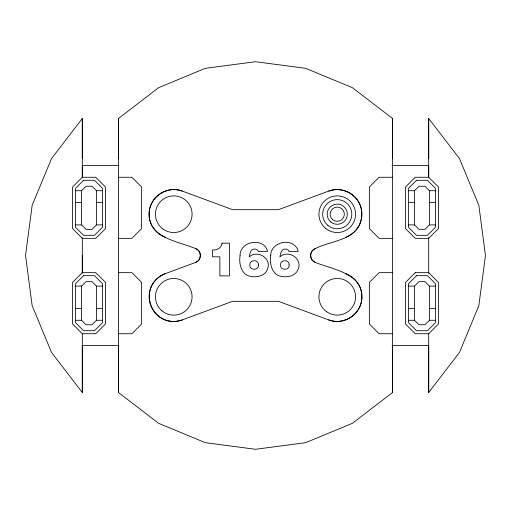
<?xml version="1.0" encoding="UTF-8"?>
<svg xmlns="http://www.w3.org/2000/svg" width="511" height="511" viewBox="0 0 511 511"><rect width="100%" height="100%" fill="white"/><g stroke="black" fill="none" stroke-linecap="round" stroke-linejoin="round"><path stroke-width="0.77" d="M82.309 158.608L82.309 118.475L51.509 158.608L32.155 205.345L25.55 255.5L32.155 305.655L51.509 352.392L82.309 392.525L82.309 333.364M82.309 272.663L95.742 272.663L105.464 282.379L105.464 324.012L95.742 333.728L82.309 333.728L72.588 324.012L72.588 282.379L82.309 272.663L82.309 255.5M82.309 177.272L95.742 177.272L105.464 186.988L105.464 228.621L95.742 238.337L82.309 238.337L72.588 228.621L72.588 186.988L82.309 177.272L82.309 118.475M118.475 392.525L118.475 118.475L158.608 87.681L205.345 68.321L255.5 61.716L305.655 68.321L352.392 87.681L392.525 118.475L392.525 392.525L352.392 423.319L305.655 442.679L255.5 449.284L205.345 442.679L158.608 423.319L118.475 392.525L118.475 345.295M392.525 392.525L392.525 345.295M392.525 158.608L392.525 118.475M428.691 158.608L428.691 118.475L459.491 158.608L478.845 205.345L485.45 255.5L478.845 305.655L459.491 352.392L428.691 392.525L428.691 345.295M428.691 177.636L428.691 165.59L392.058 165.59M81.575 190.712L86.027 186.253L92.025 186.253L96.477 190.712L96.477 224.904L92.025 229.356L86.027 229.356L81.575 224.904L81.575 190.712L75.609 190.712M81.575 286.096L86.027 281.644L92.025 281.644L96.477 286.096L96.477 320.288L92.025 324.747L86.027 324.747L81.575 320.288L81.575 286.096L75.609 286.096M414.523 190.712L418.975 186.253L424.973 186.253L429.425 190.712L429.425 224.904L424.973 229.356L418.975 229.356L414.523 224.904L414.523 190.712L408.557 190.712M414.523 286.096L418.975 281.644L424.973 281.644L429.425 286.096L429.425 320.288L424.973 324.747L418.975 324.747L414.523 320.288L414.523 286.096L408.557 286.096M165.206 273.679C135.191 285.713 151.69 330.31 182.306 319.912L232.562 301.324L278.438 301.324L328.694 319.912C343.232 325.603 360.632 314.642 361.782 299.076C364.017 273.264 332.821 269.699 315.44 262.45C309.136 260.45 309.136 250.55 315.44 248.55C329.953 241.013 351.504 241.013 359.635 224.501C362.178 218.516 362.44 211.816 360.357 205.652C355.86 193.254 341.035 186.432 328.694 191.088L278.438 209.676L232.562 209.676L182.306 191.088C167.768 185.397 150.368 196.358 149.218 211.924C146.983 237.736 178.179 241.301 195.56 248.55C201.864 250.55 201.864 260.45 195.56 262.45L165.206 273.679A24.649 24.649 0 0 0 150.643 305.348A24.649 24.649 0 0 0 182.306 319.912M118.942 165.59L82.309 165.59L82.309 177.636M118.475 177.272L131.915 177.272L141.63 186.988L141.63 228.621L131.915 238.337L118.475 238.337M392.525 177.272L379.085 177.272L369.37 186.988L369.37 228.621L379.085 238.337L392.525 238.337M428.691 177.272L415.258 177.272L405.536 186.988L405.536 228.621L415.258 238.337L428.691 238.337L438.412 228.621L438.412 186.988L428.691 177.272L428.691 118.475M96.477 190.712L102.443 190.712M429.425 190.712L435.391 190.712M75.609 202.528L81.575 202.528M96.477 202.528L102.443 202.528M408.557 202.528L414.523 202.528M429.425 202.528L435.391 202.528M75.609 224.904L81.575 224.904M96.477 224.904L102.443 224.904M408.557 224.904L414.523 224.904M429.425 224.904L435.391 224.904M118.475 272.663L131.915 272.663L141.63 282.379L141.63 324.012L131.915 333.728L118.475 333.728M392.525 272.663L379.085 272.663L369.37 282.379L369.37 324.012L379.085 333.728L392.525 333.728M96.477 286.096L102.443 286.096M429.425 286.096L435.391 286.096M75.609 308.472L81.575 308.472M96.477 308.472L102.443 308.472M408.557 308.472L414.523 308.472M429.425 308.472L435.391 308.472M75.609 320.288L81.575 320.288M96.477 320.288L102.443 320.288M408.557 320.288L414.523 320.288M429.425 320.288L435.391 320.288M82.309 345.41L118.942 345.41M392.058 345.41L428.691 345.41M428.691 237.66L428.691 273.34M428.691 333.364L428.691 392.525M118.475 118.475L118.475 158.608M82.309 237.66L82.309 273.34M82.309 345.295L82.309 392.525M328.694 191.088A24.649 24.649 0 0 1 360.357 205.652A24.649 24.649 0 0 1 345.794 237.321M345.794 273.679A24.649 24.649 0 0 1 360.357 305.348A24.649 24.649 0 0 1 328.694 319.912M315.44 262.45A7.41 7.41 0 0 1 315.44 248.55M195.56 248.55A7.41 7.41 0 0 1 195.56 262.45M165.206 237.321A24.649 24.649 0 0 1 150.643 205.652A24.649 24.649 0 0 1 182.306 191.088M240.055 255.717C238.707 263.957 241.416 275.269 251.15 276.508C257.084 277.511 264.564 275.978 267.164 269.891C272.689 258.968 257.633 249.093 249.202 256.944L250.02 253.13L251.112 250.729L252.613 249.451C254.772 248.538 257.831 249.144 258.464 251.699L267.515 251.38C264.098 236.868 239.716 240.879 240.055 255.717M270.747 255.717C269.399 263.957 272.108 275.269 281.842 276.508C287.782 277.511 295.256 275.978 297.856 269.891C303.381 258.968 288.332 249.093 279.9 256.944L280.718 253.13L281.804 250.729L283.305 249.451C285.464 248.538 288.53 249.144 289.156 251.699L298.207 251.38C294.796 236.868 270.408 240.879 270.747 255.717M258.464 265.017C258.936 270.721 249.285 270.683 249.822 264.966C249.381 259.269 259.013 259.256 258.464 265.017M289.156 265.017C289.628 270.721 279.977 270.683 280.513 264.966C280.073 259.269 289.711 259.256 289.156 265.017M222.023 243.147C221.729 248.059 216.881 250.352 212.493 250.032L212.493 256.829L219.858 256.829L219.858 275.889L229.433 275.889L229.433 243.147L222.023 243.147M83.555 180.294L75.609 188.24L75.609 227.369L83.555 235.322L94.497 235.322L102.443 227.369L102.443 188.24L94.497 180.294L83.555 180.294M83.555 275.678L75.609 283.631L75.609 322.76L83.555 330.706L94.497 330.706L102.443 322.76L102.443 283.631L94.497 275.678L83.555 275.678M416.503 180.294L408.557 188.24L408.557 227.369L416.503 235.322L427.445 235.322L435.391 227.369L435.391 188.24L427.445 180.294L416.503 180.294M415.258 272.663L405.536 282.379L405.536 324.012L415.258 333.728L428.691 333.728L438.412 324.012L438.412 282.379L428.691 272.663L415.258 272.663M416.503 275.678L408.557 283.631L408.557 322.76L416.503 330.706L427.445 330.706L435.391 322.76L435.391 283.631L427.445 275.678L416.503 275.678M327.934 225.415A14.576 14.576 0 0 0 351.606 216.658A14.576 14.576 0 0 0 332.188 200.536A14.576 14.576 0 0 0 327.934 225.415M330.802 221.966A10.086 10.086 0 0 0 347.186 215.904A10.086 10.086 0 0 0 333.74 204.745A10.086 10.086 0 0 0 330.802 221.966M326.657 311.748A18.319 18.319 0 0 0 355.484 298.488A18.319 18.319 0 0 0 329.589 280.149A18.319 18.319 0 0 0 326.657 311.748M162.057 310.892A18.319 18.319 0 0 0 191.817 299.88A18.319 18.319 0 0 0 167.404 279.613A18.319 18.319 0 0 0 162.057 310.892M325.539 228.302A18.319 18.319 0 0 0 355.305 217.29A18.319 18.319 0 0 0 330.885 197.022A18.319 18.319 0 0 0 325.539 228.302M332.699 219.673A7.109 7.109 0 0 0 344.248 215.399A7.109 7.109 0 0 0 334.775 207.536A7.109 7.109 0 0 0 332.699 219.673M163.169 229.158A18.319 18.319 0 0 0 192.002 215.898A18.319 18.319 0 0 0 166.101 197.559A18.319 18.319 0 0 0 163.169 229.158"/></g></svg>
